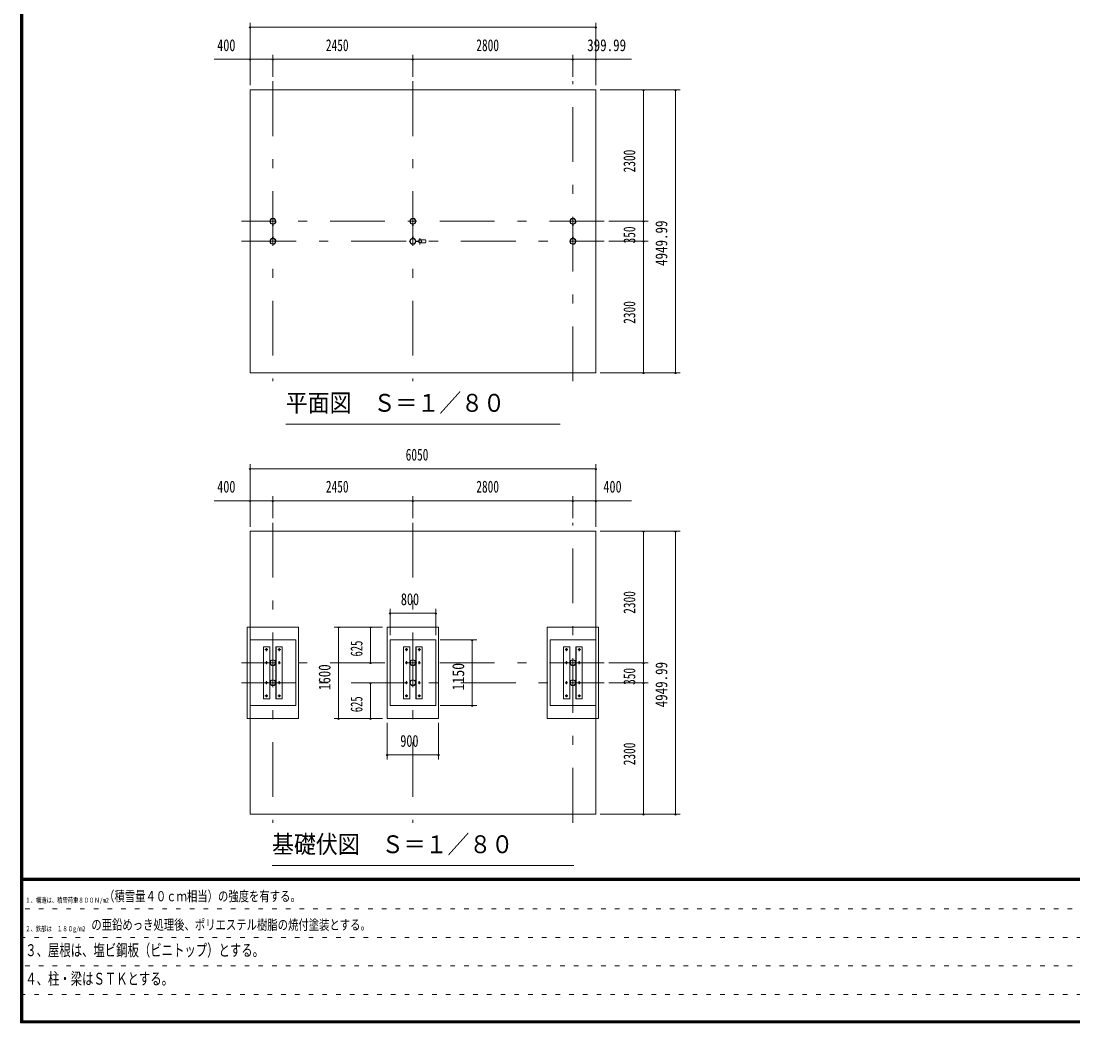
# Model space of a CAD drawing. Units: millimetres, scale not verified. Extents: x -34436 to 34436, y -16161 to 16159.
# Drawn here: x -11477 to 6931, y -16161 to 1374 of the extents above; entities that cross this region are included whole.
import ezdxf
from ezdxf.enums import TextEntityAlignment as Align

# ---------------------------------------------------------------- set-up
doc = ezdxf.new("R2010")
doc.units = ezdxf.units.MM
doc.header["$LTSCALE"] = 80
doc.linetypes.add('USER1', pattern=[3, 1, -2])
doc.linetypes.add('USER3', pattern=[24, 12, -5, 2, -5])
doc.layers.add('0-1_0-F1TEXT', color=7, linetype='Continuous')
for name, color, linetype, lineweight in [('0-2_1-08BOLD', 7, 'Continuous', 18), ('0-3_1-28CENTER', 3, 'USER3', 18), ('0-5_1-58DIM', 3, 'Continuous', 18), ('0-C_F-F1PAPER', 5, 'Continuous', 18)]:
    doc.layers.add(name, color=color, linetype=linetype, lineweight=lineweight)
doc.styles.add('ＭＳ ゴシック', font='')
doc.styles.get('ＭＳ ゴシック').set_extended_font_data('MS Gothic')

msp = doc.modelspace()

# ---------------------------------------------------------------- linework, layer by layer
at = {"layer": '0-2_1-08BOLD'}
for p, q in [((-7071.65, -2181.73), (-7071.65, -2430.16)), ((-7068.85, -2185.26), (-7071.65, -2185.26)), ((-7068.85, -2430.17), (-7068.85, -2181.73)), ((-4621.65, -2181.73), (-4621.65, -2430.17)), ((-4618.86, -2185.26), (-4621.65, -2185.26)), ((-4618.86, -2430.16), (-4618.86, -2181.73)), ((-1821.65, -2430.16), (-1821.65, -2181.73)), ((-1821.65, -2185.26), (-1818.85, -2185.26)), ((-1818.85, -2181.73), (-1818.85, -2430.17)), ((-7071.65, -2426.63), (-7068.85, -2426.63)), ((-4621.65, -2426.63), (-4618.86, -2426.63)), ((-4569.54, -2477.94), (-4523.34, -2477.94)), ((-4523.34, -2483.94), (-4569.54, -2483.94)), ((-4524.74, -2476.34), (-4568.06, -2476.34)), ((-4568.06, -2485.54), (-4524.74, -2485.54)), ((-4486.49, -2453.45), (-4401.9, -2453.45)), ((-4401.9, -2508.45), (-4486.49, -2508.45)), ((-1818.85, -2426.63), (-1821.65, -2426.63)), ((-7125.55, -10486.36), (-7125.55, -9576.36)), ((-7014.95, -9576.36), (-7014.95, -10486.36)), ((-4675.55, -10486.36), (-4675.55, -9576.36)), ((-4564.95, -9576.36), (-4564.95, -10486.36)), ((-1875.56, -9576.36), (-1875.56, -10486.36)), ((-1764.95, -10486.36), (-1764.95, -9576.36)), ((-2220.26, -10606.36), (-1420.26, -10606.36))]:
    msp.add_line(p, q, dxfattribs=at)
for points in [[(-1420.26, 169.05), (-1420.26, -4780.94), (-7470.25, -4780.94), (-7470.25, 169.05)], [(-7470.25, -7556.36), (-1420.26, -7556.36), (-1420.26, -12506.36), (-7470.25, -12506.36)], [(-7520.25, -9231.36), (-6620.25, -9231.36), (-6620.25, -10831.36), (-7520.25, -10831.36)], [(-5070.25, -10831.36), (-4170.25, -10831.36), (-4170.25, -9231.36), (-5070.25, -9231.36)], [(-1370.26, -10831.36), (-2270.26, -10831.36), (-2270.26, -9231.36), (-1370.26, -9231.36)], [(-5020.25, -10606.36), (-4220.25, -10606.36), (-4220.25, -9456.36), (-5020.25, -9456.36)], [(-7233.05, -10486.36), (-7233.05, -9576.36), (-7121.05, -9576.36), (-7121.05, -10486.36)], [(-7019.45, -9576.36), (-7019.45, -10486.36), (-6907.45, -10486.36), (-6907.45, -9576.36)], [(-4783.05, -10486.36), (-4671.05, -10486.36), (-4671.05, -9576.36), (-4783.05, -9576.36)], [(-4569.45, -9576.36), (-4569.45, -10486.36), (-4457.45, -10486.36), (-4457.45, -9576.36)], [(-1871.06, -9576.36), (-1983.06, -9576.36), (-1983.06, -10486.36), (-1871.06, -10486.36)], [(-1657.46, -10486.36), (-1657.46, -9576.36), (-1769.46, -9576.36), (-1769.46, -10486.36)]]:
    msp.add_lwpolyline(points, close=True, dxfattribs=at)
for points in [[(-7071.65, -2213.26), (-7073.25, -2213.26), (-7073.25, -2183.26)], [(-7067.25, -2183.26), (-7067.25, -2213.26), (-7068.85, -2213.26)], [(-4623.25, -2183.26), (-4623.25, -2213.26), (-4621.65, -2213.26)], [(-4618.86, -2213.26), (-4617.26, -2213.26), (-4617.26, -2183.26)], [(-1823.25, -2183.26), (-1823.25, -2213.26), (-1821.65, -2213.26)], [(-1818.85, -2213.26), (-1817.25, -2213.26), (-1817.25, -2183.26)], [(-7071.65, -2398.63), (-7073.25, -2398.63), (-7073.25, -2428.63)], [(-7067.25, -2428.63), (-7067.25, -2398.63), (-7068.85, -2398.63)], [(-4623.25, -2428.63), (-4623.25, -2398.63), (-4621.65, -2398.63)], [(-4618.86, -2398.63), (-4617.26, -2398.63), (-4617.26, -2428.63)], [(-1823.25, -2428.63), (-1823.25, -2398.63), (-1821.65, -2398.63)], [(-1818.85, -2398.63), (-1817.25, -2398.63), (-1817.25, -2428.63)], [(-7470.26, -9456.36), (-6670.26, -9456.36), (-6670.26, -10606.36), (-7470.26, -10606.36)], [(-2220.26, -10606.36), (-2220.26, -9456.36), (-1420.26, -9456.36)]]:
    msp.add_lwpolyline(points, dxfattribs=at)
for centre, radius in [((-7070.25, -2130.95), 50.8), ((-7070.25, -2130.95), 46.6), ((-7070.25, -2076.29), 2.25), ((-4620.25, -2130.95), 50.8), ((-4620.25, -2130.95), 46.6), ((-4620.25, -2076.29), 2.25), ((-1820.25, -2130.95), 50.8), ((-1820.25, -2130.95), 46.6), ((-1820.25, -2076.29), 2.25), ((-7070.25, -2480.95), 50.8), ((-7070.25, -2480.95), 46.6), ((-7070.25, -2535.6), 2.25), ((-4674.9, -2480.95), 2.25), ((-4620.25, -2480.95), 52.4), ((-4620.25, -2480.95), 50.8), ((-4620.25, -2480.95), 46.6), ((-4620.25, -2535.6), 2.25), ((-4496, -2480.95), 27.5), ((-4464.65, -2480.95), 2.25), ((-1820.25, -2480.95), 50.8), ((-1820.25, -2480.95), 46.6), ((-1820.25, -2535.6), 2.25), ((-7183.05, -9626.36), 14.5), ((-6957.45, -9626.36), 14.5), ((-4733.05, -9626.36), 14.5), ((-4507.45, -9626.36), 14.5), ((-1933.06, -9626.36), 14.5), ((-1707.46, -9626.36), 14.5), ((-7183.05, -9856.36), 14.5), ((-7070.25, -9856.36), 50.8), ((-7070.25, -9856.36), 46.6), ((-6957.45, -9856.36), 14.5), ((-4733.05, -9856.36), 14.5), ((-4620.25, -9856.36), 50.8), ((-4620.25, -9856.36), 46.6), ((-4507.45, -9856.36), 14.5), ((-1933.06, -9856.36), 14.5), ((-1820.26, -9856.36), 50.8), ((-1820.26, -9856.36), 46.6), ((-1707.46, -9856.36), 14.5), ((-7183.05, -10206.36), 14.5), ((-7070.25, -10206.36), 50.8), ((-7070.25, -10206.36), 46.6), ((-6957.45, -10206.36), 14.5), ((-4733.05, -10206.36), 14.5), ((-4620.25, -10206.36), 50.8), ((-4620.25, -10206.36), 46.6), ((-4507.45, -10206.36), 14.5), ((-1933.06, -10206.36), 14.5), ((-1820.26, -10206.36), 50.8), ((-1820.26, -10206.36), 46.6), ((-1707.46, -10206.36), 14.5), ((-7183.05, -10436.36), 14.5), ((-6957.45, -10436.36), 14.5), ((-4733.05, -10436.36), 14.5), ((-4507.45, -10436.36), 14.5), ((-1933.06, -10436.36), 14.5), ((-1707.46, -10436.36), 14.5)]:
    msp.add_circle(centre, radius, dxfattribs=at)
for centre, radius, start, end in [((-7070.25, -2130.95), 52.4, 93.34433, 266.72241), ((-7070.25, -2076.29), 3.85, 322.09248, 270), ((-7070.25, -2130.95), 52.4, 273.28569, 90), ((-4620.25, -2130.95), 52.4, 90, 266.71431), ((-4620.25, -2076.29), 3.85, 270, 217.90752), ((-4620.25, -2130.95), 52.4, 273.27759, 86.65567), ((-1820.25, -2130.95), 52.4, 93.34433, 266.72241), ((-1820.25, -2076.29), 3.85, 322.09248, 270), ((-1820.25, -2130.95), 52.4, 273.28569, 90), ((-7070.25, -2480.95), 52.4, 93.27759, 266.65567), ((-7070.25, -2535.6), 3.85, 90, 37.90752), ((-7070.25, -2480.95), 52.4, 270, 86.71431), ((-4674.9, -2480.95), 3.85, 52.09248, 0), ((-4620.25, -2535.6), 3.85, 142.09248, 90), ((-4496, -2480.95), 29.1, 0, 170.90512), ((-4496, -2480.95), 29.1, 189.09488, 354.06984), ((-4513.4, -2480.95), 44.9, 19.58864, 37.76454), ((-4513.4, -2480.95), 44.9, 322.23546, 340.41136), ((-4464.65, -2480.95), 3.85, 180, 128.65778), ((-4437.4, -2480.95), 44.9, 322.23546, 37.76454), ((-1820.25, -2480.95), 52.4, 93.27759, 266.65567), ((-1820.25, -2535.6), 3.85, 90, 37.90752), ((-1820.25, -2480.95), 52.4, 270, 86.71431)]:
    msp.add_arc(centre, radius, start, end, dxfattribs=at)
at = {"layer": '0-3_1-28CENTER'}
for p, q in [((-7070.25, 319.05), (-7070.25, -4930.94)), ((-4620.25, 319.05), (-4620.25, -4930.94)), ((-1820.25, -4930.94), (-1820.25, 319.05)), ((-1270.26, -2130.95), (-7620.25, -2130.95)), ((-7082.25, -2198.26), (-7058.25, -2198.26)), ((-4608.25, -2198.26), (-4632.26, -2198.26)), ((-1832.25, -2198.26), (-1808.25, -2198.26)), ((-7620.25, -2480.95), (-1270.26, -2480.95)), ((-7058.25, -2413.63), (-7082.25, -2413.63)), ((-4608.25, -2413.63), (-4632.26, -2413.63)), ((-4546.48, -2491.71), (-4546.48, -2470.18)), ((-4496, -2535.94), (-4496, -2425.94)), ((-1808.25, -2413.63), (-1832.25, -2413.63)), ((-7070.25, -7406.36), (-7070.25, -12656.36)), ((-4620.25, -7406.36), (-4620.25, -12656.36)), ((-1820.26, -12656.36), (-1820.26, -7406.36)), ((-7208.05, -9626.36), (-7158.05, -9626.36)), ((-7183.05, -9651.36), (-7183.05, -9601.36)), ((-6932.45, -9626.36), (-6982.45, -9626.36)), ((-6957.45, -9601.36), (-6957.45, -9651.36)), ((-4708.05, -9626.36), (-4758.05, -9626.36)), ((-4733.05, -9601.36), (-4733.05, -9651.36)), ((-4482.45, -9626.36), (-4532.45, -9626.36)), ((-4507.45, -9651.36), (-4507.45, -9601.36)), ((-1908.06, -9626.36), (-1958.06, -9626.36)), ((-1933.06, -9601.36), (-1933.06, -9651.36)), ((-1682.45, -9626.36), (-1732.46, -9626.36)), ((-1707.46, -9601.36), (-1707.46, -9651.36)), ((-1270.26, -9856.36), (-7620.25, -9856.36)), ((-7183.05, -9881.36), (-7183.05, -9831.36)), ((-6957.45, -9831.36), (-6957.45, -9881.36)), ((-4733.05, -9831.36), (-4733.05, -9881.36)), ((-4507.45, -9881.36), (-4507.45, -9831.36)), ((-1933.06, -9831.36), (-1933.06, -9881.36)), ((-1707.46, -9881.36), (-1707.46, -9831.36)), ((-7620.25, -10206.36), (-1270.26, -10206.36)), ((-7183.05, -10181.36), (-7183.05, -10231.36)), ((-6957.45, -10231.36), (-6957.45, -10181.36)), ((-4733.05, -10181.36), (-4733.05, -10231.36)), ((-4507.45, -10231.36), (-4507.45, -10181.36)), ((-1933.06, -10231.36), (-1933.06, -10181.36)), ((-1707.46, -10181.36), (-1707.46, -10231.36)), ((-7208.05, -10436.36), (-7158.05, -10436.36)), ((-7183.05, -10411.36), (-7183.05, -10461.36)), ((-6982.45, -10436.36), (-6932.45, -10436.36)), ((-6957.45, -10461.36), (-6957.45, -10411.36)), ((-4758.05, -10436.36), (-4708.05, -10436.36)), ((-4733.05, -10411.36), (-4733.05, -10461.36)), ((-4532.45, -10436.36), (-4482.45, -10436.36)), ((-4507.45, -10461.36), (-4507.45, -10411.36)), ((-1908.06, -10436.36), (-1958.06, -10436.36)), ((-1933.06, -10461.36), (-1933.06, -10411.36)), ((-1682.45, -10436.36), (-1732.46, -10436.36)), ((-1707.46, -10411.36), (-1707.46, -10461.36))]:
    msp.add_line(p, q, dxfattribs=at)
at = {"layer": '0-5_1-58DIM'}
for p, q in [((-7470.25, 1344.05), (-7470.25, 249.05)), ((-1420.26, 249.05), (-1420.26, 1344.05)), ((-7454.25, 1264.05), (-7486.25, 1264.05)), ((-7470.25, 1264.05), (-1420.26, 1264.05)), ((-1404.26, 1264.05), (-1436.26, 1264.05)), ((-7070.25, 784.05), (-7070.25, 399.05)), ((-4620.25, 784.05), (-4620.25, 399.05)), ((-1820.25, 399.05), (-1820.25, 784.05)), ((-7470.25, 704.05), (-8098.25, 704.05)), ((-7454.25, 704.05), (-7486.25, 704.05)), ((-7470.25, 704.05), (-7070.25, 704.05)), ((-7054.25, 704.05), (-7086.25, 704.05)), ((-7070.25, 704.05), (-4620.25, 704.05)), ((-4604.25, 704.05), (-4636.25, 704.05)), ((-4620.25, 704.05), (-1820.25, 704.05)), ((-1804.25, 704.05), (-1836.25, 704.05)), ((-1820.25, 704.05), (-1420.26, 704.05)), ((-1404.26, 704.05), (-1436.26, 704.05)), ((-1420.25, 704.05), (-792.26, 704.05)), ((-1340.26, 169.05), (54.74, 169.05)), ((-569.26, 169.05), (-601.26, 169.05)), ((-585.26, -2130.95), (-585.26, 169.05)), ((-9.26, 169.05), (-41.26, 169.05)), ((-25.26, 169.05), (-25.26, -4780.94)), ((-505.26, -2130.95), (-1190.26, -2130.95)), ((-569.26, -2130.95), (-601.26, -2130.95)), ((-585.26, -2480.95), (-585.26, -2130.95)), ((-1190.26, -2480.95), (-505.26, -2480.95)), ((-569.26, -2480.94), (-601.26, -2480.94)), ((-585.26, -4780.94), (-585.26, -2480.95)), ((54.74, -4780.94), (-1340.26, -4780.94)), ((-569.26, -4780.94), (-601.26, -4780.94)), ((-9.26, -4780.94), (-41.26, -4780.94)), ((-6845.26, -5680.94), (-2045.26, -5680.94)), ((-7470.25, -7476.36), (-7470.25, -6381.36)), ((-1420.26, -7476.36), (-1420.26, -6381.36)), ((-7454.25, -6461.36), (-7486.25, -6461.36)), ((-7470.25, -6461.36), (-1420.26, -6461.36)), ((-1404.26, -6461.36), (-1436.26, -6461.36)), ((-7070.25, -6941.36), (-7070.25, -7326.36)), ((-4620.25, -6941.36), (-4620.25, -7326.36)), ((-1820.26, -7326.36), (-1820.26, -6941.36)), ((-7470.25, -7021.36), (-8098.25, -7021.36)), ((-7454.25, -7021.36), (-7486.25, -7021.36)), ((-7470.25, -7021.36), (-7070.25, -7021.36)), ((-7054.25, -7021.36), (-7086.25, -7021.36)), ((-7070.25, -7021.36), (-4620.25, -7021.36)), ((-4604.25, -7021.36), (-4636.25, -7021.36)), ((-4620.25, -7021.36), (-1820.26, -7021.36)), ((-1804.26, -7021.36), (-1836.26, -7021.36)), ((-1820.26, -7021.36), (-1420.26, -7021.36)), ((-1404.26, -7021.36), (-1436.26, -7021.36)), ((-1420.25, -7021.36), (-792.25, -7021.36)), ((-1340.26, -7556.36), (54.74, -7556.36)), ((-569.26, -7556.36), (-601.26, -7556.36)), ((-585.26, -9856.36), (-585.26, -7556.36)), ((-9.26, -7556.36), (-41.26, -7556.36)), ((-25.26, -7556.36), (-25.26, -12506.36)), ((-5004.26, -8991.36), (-5036.26, -8991.36)), ((-5020.25, -8911.36), (-5020.25, -9376.36)), ((-5020.25, -8991.36), (-4220.25, -8991.36)), ((-4204.25, -8991.36), (-4236.25, -8991.36)), ((-4220.25, -9376.36), (-4220.25, -8911.36)), ((-5150.25, -9231.36), (-6000.26, -9231.36)), ((-5904.26, -9231.36), (-5936.26, -9231.36)), ((-5920.26, -9231.36), (-5920.26, -10831.36)), ((-5344.26, -9231.36), (-5376.26, -9231.36)), ((-5360.26, -9231.36), (-5360.26, -9856.36)), ((-4140.25, -9456.36), (-3500.25, -9456.36)), ((-3564.25, -9456.36), (-3596.25, -9456.36)), ((-3580.25, -9456.36), (-3580.25, -10606.36)), ((-5150.25, -9856.36), (-5440.26, -9856.36)), ((-5344.26, -9856.36), (-5376.26, -9856.36)), ((-505.26, -9856.36), (-1190.26, -9856.36)), ((-569.26, -9856.36), (-601.26, -9856.36)), ((-585.26, -10206.36), (-585.26, -9856.36)), ((-5440.26, -10206.36), (-5150.25, -10206.36)), ((-5344.26, -10206.36), (-5376.26, -10206.36)), ((-5360.26, -10206.36), (-5360.26, -10831.36)), ((-1190.26, -10206.36), (-505.26, -10206.36)), ((-569.26, -10206.36), (-601.26, -10206.36)), ((-585.26, -12506.36), (-585.26, -10206.36)), ((-4140.25, -10606.36), (-3500.25, -10606.36)), ((-3564.25, -10606.36), (-3596.25, -10606.36)), ((-5150.25, -10831.36), (-6000.26, -10831.36)), ((-5904.26, -10831.36), (-5936.26, -10831.36)), ((-5344.26, -10831.36), (-5376.26, -10831.36)), ((-5070.25, -11551.36), (-5070.25, -10911.36)), ((-4170.25, -10911.36), (-4170.25, -11551.36)), ((-5054.25, -11471.36), (-5086.25, -11471.36)), ((-5070.25, -11471.36), (-4170.25, -11471.36)), ((-4154.25, -11471.36), (-4186.25, -11471.36)), ((-1340.26, -12506.36), (54.74, -12506.36)), ((-569.26, -12506.36), (-601.26, -12506.36)), ((-9.26, -12506.36), (-41.26, -12506.36)), ((-7085.25, -13406.36), (-1805.25, -13406.36))]:
    msp.add_line(p, q, dxfattribs=at)
for centre in [(-7470.25, 1264.05), (-1420.26, 1264.05), (-7470.25, 704.05), (-7070.25, 704.05), (-4620.25, 704.05), (-1820.25, 704.05), (-1420.26, 704.05), (-585.26, 169.05), (-25.26, 169.05), (-585.26, -2130.95), (-585.26, -2480.94), (-585.26, -4780.94), (-25.26, -4780.94), (-7470.25, -6461.36), (-1420.26, -6461.36), (-7470.25, -7021.36), (-7070.25, -7021.36), (-4620.25, -7021.36), (-1820.26, -7021.36), (-1420.26, -7021.36), (-585.26, -7556.36), (-25.26, -7556.36), (-5020.26, -8991.36), (-4220.25, -8991.36), (-5920.26, -9231.36), (-5360.26, -9231.36), (-3580.25, -9456.36), (-5360.26, -9856.36), (-585.26, -9856.36), (-5360.26, -10206.36), (-585.26, -10206.36), (-3580.25, -10606.36), (-5920.26, -10831.36), (-5360.26, -10831.36), (-5070.25, -11471.36), (-4170.25, -11471.36), (-585.26, -12506.36), (-25.26, -12506.36)]:
    msp.add_arc(centre, 16, 180, 0, dxfattribs=at)
at = {"layer": '0-C_F-F1PAPER'}
for p, q in [((34396.13, -13624.99), (-11443.87, -13624.99)), ((-11443.87, -13628.99), (34396.13, -13628.99)), ((34396.13, -13632.99), (-11443.87, -13632.99)), ((-11443.87, -13636.99), (34396.13, -13636.99)), ((34396.13, -13640.99), (-11443.87, -13640.99)), ((-11443.87, -13644.99), (34396.13, -13644.99)), ((34396.13, -13648.99), (-11443.87, -13648.99)), ((-11443.87, -13652.99), (34396.13, -13652.99)), ((34396.13, -13656.99), (-11443.87, -13656.99)), ((-11443.87, -13660.99), (34396.13, -13660.99)), ((34396.13, -13664.99), (-11443.87, -13664.99))]:
    msp.add_line(p, q, dxfattribs=at)
at = {"layer": '0-C_F-F1PAPER', "color": 6, "linetype": 'USER1'}
for p, q in [((17716.13, -14164.19), (-11483.87, -14164.19)), ((-11483.87, -14663.39), (17716.14, -14663.39)), ((17716.14, -15162.59), (-11483.87, -15162.59)), ((-11483.87, -15661.79), (13703.34, -15661.79))]:
    msp.add_line(p, q, dxfattribs=at)
at = {"layer": '0-C_F-F1PAPER'}
for points in [[(34436.13, -16160.99), (-11483.87, -16160.99), (-11483.87, 15999.01), (34436.13, 15999.01)], [(34432.13, -16156.99), (-11479.87, -16156.99), (-11479.87, 15995.01), (34432.13, 15995.01)], [(34428.13, -16152.99), (34428.13, 15991.01), (-11475.87, 15991.01), (-11475.87, -16152.99)], [(34424.13, -16148.99), (-11471.87, -16148.99), (-11471.87, 15987.01), (34424.13, 15987.01)], [(34420.13, -16144.99), (34420.13, 15983.01), (-11467.87, 15983.01), (-11467.87, -16144.99)], [(34416.13, -16140.99), (-11463.87, -16140.99), (-11463.87, 15979.01), (34416.13, 15979.01)], [(34412.13, -16136.99), (34412.13, 15975.01), (-11459.87, 15975.01), (-11459.87, -16136.99)], [(34408.13, -16132.99), (-11455.87, -16132.99), (-11455.87, 15971.01), (34408.13, 15971.01)], [(34404.13, -16128.99), (-11451.87, -16128.99), (-11451.87, 15967.01), (34404.13, 15967.01)], [(34400.13, -16124.99), (-11447.87, -16124.99), (-11447.87, 15963.01), (34400.13, 15963.01)], [(34396.13, -16120.99), (34396.13, 15959.01), (-11443.87, 15959.01), (-11443.87, -16120.99)]]:
    msp.add_lwpolyline(points, close=True, dxfattribs=at)

# ---------------------------------------------------------------- texts
at = {"layer": '0-1_0-F1TEXT', "style": 'ＭＳ ゴシック'}
for s, height, width, p in [('１、構造は、積雪荷重８００Ｎ/m2', 88.56, 0.75, (-11403.87, -14084.19)), ('（積雪量４０ｃｍ相当）の強度を有する。', 177.1, 0.75, (-10023.89, -14084.19)), ('\u3000の亜鉛めっき処理後、ポリエステル樹脂の焼付塗装とする。', 177.1, 0.75, (-10428.51, -14583.39)), ('２、鉄部は\u3000１８０g/m2', 88.56, 0.75, (-11403.87, -14583.39)), ('３、屋根は、塩ビ鋼板（ビニトップ）とする。', 208.4, 0.7, (-11403.87, -15054.17)), ('４、柱・梁はＳＴＫとする。', 208.4, 0.7, (-11403.87, -15553.37))]:
    msp.add_text(s, height=height, dxfattribs=dict(at, width=width)).set_placement(p, align=Align.BOTTOM_LEFT)
at = {"layer": '0-5_1-58DIM', "color": 7, "style": 'ＭＳ ゴシック'}
for s, height, width, p in [('400', 208.4, 0.75, (-8044.45, 784.05)), ('2450', 208.4, 0.7, (-6142.87, 784.05)), ('2800', 208.4, 0.7, (-3510.29, 784.05)), ('399.99', 208.4, 0.8, (-1569.58, 784.05)), ('平面図\u3000Ｓ＝１／８０', 312.6, 0.9, (-6845.26, -5558.31)), ('6050', 208.4, 0.7, (-4745.71, -6381.36)), ('400', 208.4, 0.75, (-8044.45, -6941.36)), ('2450', 208.4, 0.7, (-6142.87, -6941.36)), ('2800', 208.4, 0.7, (-3510.29, -6941.36)), ('400', 208.4, 0.75, (-1286.45, -6941.36)), ('800', 208.4, 0.75, (-4830.51, -8911.36)), ('900', 208.4, 0.75, (-4840.45, -11391.36)), ('基礎伏図\u3000Ｓ＝１／８０', 312.6, 0.9, (-7085.26, -13283.72))]:
    msp.add_text(s, height=height, dxfattribs=dict(at, width=width)).set_placement(p, align=Align.BOTTOM_LEFT)
for s, width, p in [('2300', 0.7, (-665.26, -1275.25)), ('4949.99', 0.8, (-105.26, -2911.55)), ('350', 0.7, (-665.26, -2519.18)), ('2300', 0.7, (-665.26, -3925.24)), ('2300', 0.7, (-665.26, -9000.66)), ('625', 0.65, (-5440.26, -9746.77)), ('1600', 0.8, (-6000.26, -10337.78)), ('1150', 0.85, (-3660.25, -10341.86)), ('4949.99', 0.8, (-105.26, -10636.96)), ('350', 0.7, (-665.26, -10244.59)), ('625', 0.65, (-5440.26, -10721.77)), ('2300', 0.7, (-665.26, -11650.65))]:
    msp.add_text(s, height=208.4, rotation=90, dxfattribs=dict(at, width=width)).set_placement(p, align=Align.BOTTOM_LEFT)

doc.saveas('drawing.dxf')
